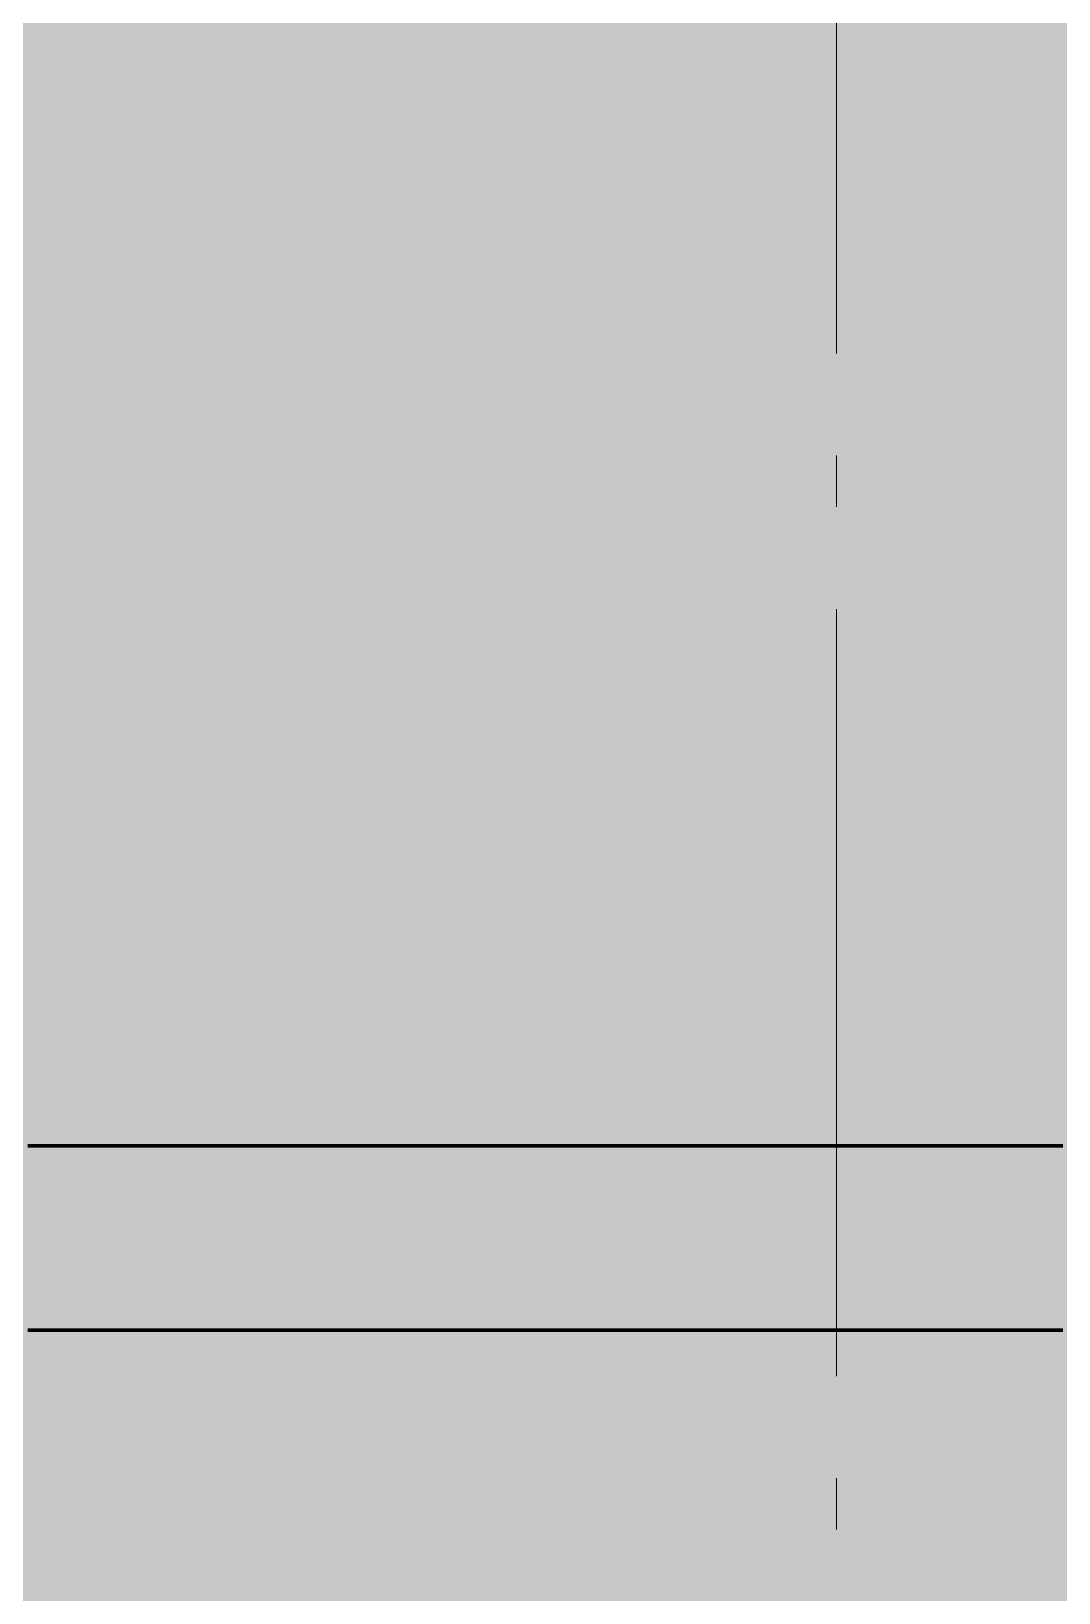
# Model space of a CAD drawing. Header units: millimetres. Extents: x 0 to 2208, y 0 to 420.
# Drawn here: x 1990.62 to 2010.72, y 261.76 to 292.3 of the extents above; entities that cross this region are included whole.
import ezdxf

# ---------------------------------------------------------------- set-up
doc = ezdxf.new("R2010")
doc.units = ezdxf.units.MM
doc.linetypes.add('IRAM-F-TRAZO-PUNTO', pattern=[20, 15, -2, 1, -2])
for name, color, linetype, lineweight in [('01-VISIBLE', 7, 'CONTINUOUS', 70), ('03-EJE', 1, 'IRAM-F-TRAZO-PUNTO', 18), ('13-GRAFICA', 30, 'CONTINUOUS', 18)]:
    doc.layers.add(name, color=color, linetype=linetype, lineweight=lineweight)

msp = doc.modelspace()

# ---------------------------------------------------------------- hatches: boundary and pattern name
at = {"layer": '13-GRAFICA', "true_color": 0xffffff}
h = msp.add_hatch(color=7, dxfattribs=at)
h.dxf.hatch_style = 1
h.paths.add_polyline_path([(1997.673, 270.5), (1987.473, 270.5), (1987.473, 303.8), (1997.773, 303.8), (1997.773, 270.5), (1997.773, 266.9), (1997.773, 260.4), (1987.473, 260.4), (1987.473, 266.9), (1997.673, 266.9)])
h = msp.add_hatch(color=7, dxfattribs=at)
h.dxf.hatch_style = 1
h.paths.add_polyline_path([(2001.773, 303.8), (2001.773, 270.5), (1997.773, 270.5), (1997.773, 303.8)])
h = msp.add_hatch(color=7, dxfattribs=at)
h.dxf.hatch_style = 1
h.paths.add_polyline_path([(2002.173, 303.8), (2002.173, 270.5), (2002.173, 266.9), (2002.173, 260.4), (2001.773, 260.4), (2001.773, 266.9), (2001.773, 270.5), (2001.773, 303.8)])
h = msp.add_hatch(color=7, dxfattribs=at)
h.dxf.hatch_style = 1
h.paths.add_polyline_path([(2006.173, 303.8), (2006.173, 270.5), (2002.173, 270.5), (2002.173, 303.8)])
h = msp.add_hatch(color=7, dxfattribs=at)
h.dxf.hatch_style = 1
h.paths.add_polyline_path([(2006.673, 303.8), (2006.673, 270.5), (2006.673, 266.9), (2006.673, 260.4), (2006.173, 260.4), (2006.173, 266.9), (2006.173, 270.5), (2006.173, 303.8)])
h = msp.add_hatch(color=7, dxfattribs=at)
h.dxf.hatch_style = 1
h.paths.add_polyline_path([(2010.673, 303.8), (2010.673, 270.5), (2006.673, 270.5), (2006.673, 303.8)])
h = msp.add_hatch(color=7, dxfattribs=at)
h.dxf.hatch_style = 1
h.paths.add_polyline_path([(2025.273, 303.8), (2025.273, 270.5), (2011.073, 270.5), (2011.073, 266.9), (2025.273, 266.9), (2025.273, 260.4), (2010.673, 260.4), (2010.673, 266.9), (2010.673, 270.5), (2010.673, 303.8)])
at = {"layer": '13-GRAFICA', "true_color": 0xebebeb}
h = msp.add_hatch(color=7, dxfattribs=at)
h.dxf.hatch_style = 1
h.paths.add_polyline_path([(1997.024, 274.493), (1996.383, 274.493), (1995.757, 274.493), (1995.147, 274.493), (1994.554, 274.493), (1993.979, 274.493), (1993.422, 274.493), (1993.422, 275.273), (1993.422, 276.053), (1993.422, 276.833), (1993.422, 277.613), (1993.422, 278.393), (1993.979, 278.393), (1994.554, 278.393), (1995.147, 278.393), (1995.757, 278.393), (1996.383, 278.393), (1997.024, 278.393), (1997.679, 278.393), (1997.679, 277.613), (1997.679, 276.833), (1997.679, 276.053), (1997.679, 275.273), (1997.679, 274.493)])
h = msp.add_hatch(color=7, dxfattribs=at)
h.dxf.hatch_style = 1
h.paths.add_polyline_path([(2008.227, 274.493), (2007.487, 274.493), (2006.744, 274.493), (2006.002, 274.493), (2005.259, 274.493), (2004.519, 274.493), (2003.781, 274.493), (2003.781, 275.273), (2003.781, 276.053), (2003.781, 276.833), (2003.781, 277.613), (2003.781, 278.393), (2004.519, 278.393), (2005.259, 278.393), (2006.002, 278.393), (2006.744, 278.393), (2007.487, 278.393), (2008.227, 278.393), (2008.965, 278.393), (2008.965, 277.613), (2008.965, 276.833), (2008.965, 276.053), (2008.965, 275.273), (2008.965, 274.493)])
at = {"layer": '13-GRAFICA', "true_color": 0x005eaa}
h = msp.add_hatch(color=7, dxfattribs=at)
h.dxf.hatch_style = 1
h.paths.add_polyline_path([(1994.673, 270.673), (1994.673, 271.44), (1994.673, 272.206), (1994.673, 272.973), (1995.289, 272.973), (1995.923, 272.973), (1996.573, 272.973), (1997.239, 272.973), (1997.92, 272.973), (1998.614, 272.973), (1999.321, 272.973), (1999.321, 272.206), (1999.321, 271.44), (1999.321, 270.673), (1999.321, 270.5), (1997.773, 270.5), (1997.773, 267.607), (1997.673, 267.607), (1997.673, 270.5), (1994.673, 270.5)])
h = msp.add_hatch(color=7, dxfattribs=at)
h.dxf.hatch_style = 1
h.paths.add_polyline_path([(2004.803, 270.673), (2004.803, 271.44), (2004.803, 272.206), (2004.803, 272.973), (2005.568, 272.973), (2006.334, 272.973), (2007.1, 272.973), (2007.865, 272.973), (2008.628, 272.973), (2009.387, 272.973), (2010.142, 272.973), (2010.142, 272.206), (2010.142, 271.44), (2010.142, 270.673), (2010.142, 270.5), (2006.673, 270.5), (2006.673, 267.607), (2006.334, 267.607), (2006.173, 267.607), (2006.173, 270.5), (2004.803, 270.5)])
at = {"layer": '13-GRAFICA', "true_color": 0x009146}
h = msp.add_hatch(color=7, dxfattribs=at)
h.dxf.hatch_style = 1
h.paths.add_polyline_path([(1992.009, 270.936), (1992.258, 271.582), (1992.513, 272.227), (1992.772, 271.582), (1993.037, 270.936), (1993.219, 270.5), (1991.845, 270.5)])
at = {"layer": '13-GRAFICA', "true_color": 0xc81e2d}
h = msp.add_hatch(color=7, dxfattribs=at)
h.dxf.hatch_style = 1
h.paths.add_polyline_path([(2000.071, 270.677), (2000.071, 271.452), (2000.071, 272.227), (2000.807, 272.227), (2001.553, 272.227), (2002.307, 272.227), (2003.068, 272.227), (2003.833, 272.227), (2003.833, 271.452), (2003.833, 270.677), (2003.833, 270.5), (2002.173, 270.5), (2002.173, 268.352), (2001.773, 268.352), (2001.773, 270.5), (2000.071, 270.5)])
at = {"layer": '13-GRAFICA', "true_color": 0x202020}
h = msp.add_hatch(color=7, dxfattribs=at)
h.dxf.hatch_style = 1
h.paths.add_polyline_path([(1997.673, 270.5), (1997.673, 266.9), (1986.373, 266.9), (1986.373, 270.5)])
h = msp.add_hatch(color=7, dxfattribs=at)
h.dxf.hatch_style = 1
h.paths.add_polyline_path([(2001.773, 270.5), (2001.773, 266.9), (1997.773, 266.9), (1997.773, 270.5)])
h = msp.add_hatch(color=7, dxfattribs=at)
h.dxf.hatch_style = 1
h.paths.add_polyline_path([(2006.173, 270.5), (2006.173, 266.9), (2002.173, 266.9), (2002.173, 270.5)])
h = msp.add_hatch(color=7, dxfattribs=at)
h.dxf.hatch_style = 1
h.paths.add_polyline_path([(2010.673, 266.9), (2006.673, 266.9), (2006.673, 270.5), (2010.673, 270.5)])
at = {"layer": '13-GRAFICA', "true_color": 0xc81e2d}
h = msp.add_hatch(color=7, dxfattribs=at)
h.dxf.hatch_style = 1
h.paths.add_polyline_path([(2021.856, 266.539), (2021.856, 265.759), (2021.383, 265.759), (2020.884, 265.759), (2020.36, 265.759), (2019.813, 265.759), (2019.244, 265.759), (2018.653, 265.759), (2018.041, 265.759), (2017.41, 265.759), (2016.76, 265.759), (2016.093, 265.759), (2015.409, 265.759), (2014.711, 265.759), (2013.998, 265.759), (2013.272, 265.759), (2012.535, 265.759), (2011.788, 265.759), (2011.031, 265.759), (2010.267, 265.759), (2009.496, 265.759), (2008.72, 265.759), (2007.94, 265.759), (2007.157, 265.759), (2006.373, 265.759), (2005.589, 265.759), (2004.806, 265.759), (2004.026, 265.759), (2003.25, 265.759), (2002.479, 265.759), (2001.715, 265.759), (2000.958, 265.759), (2000.211, 265.759), (1999.474, 265.759), (1998.748, 265.759), (1998.035, 265.759), (1997.337, 265.759), (1996.653, 265.759), (1995.986, 265.759), (1995.336, 265.759), (1994.705, 265.759), (1994.093, 265.759), (1993.502, 265.759), (1992.933, 265.759), (1992.386, 265.759), (1991.862, 265.759), (1991.363, 265.759), (1990.89, 265.759), (1990.89, 266.539), (1990.89, 266.9), (1997.673, 266.9), (1997.673, 267.319), (1997.773, 267.319), (1997.773, 266.9), (2001.773, 266.9), (2001.773, 267.319), (2002.173, 267.319), (2002.173, 266.9), (2006.173, 266.9), (2006.173, 267.319), (2006.373, 267.319), (2006.673, 267.319), (2006.673, 266.9), (2010.673, 266.9), (2010.673, 267.319), (2011.031, 267.319), (2011.073, 267.319), (2011.073, 266.9), (2021.856, 266.9)])
at = {"layer": '13-GRAFICA', "true_color": 0xffffff}
h = msp.add_hatch(color=7, dxfattribs=at)
h.dxf.hatch_style = 1
h.paths.add_polyline_path([(1997.773, 260.4), (1997.773, 266.9), (2001.773, 266.9), (2001.773, 260.4)])
h = msp.add_hatch(color=7, dxfattribs=at)
h.dxf.hatch_style = 1
h.paths.add_polyline_path([(2002.173, 260.4), (2002.173, 266.9), (2006.173, 266.9), (2006.173, 260.4)])
h = msp.add_hatch(color=7, dxfattribs=at)
h.dxf.hatch_style = 1
h.paths.add_polyline_path([(2006.673, 260.4), (2006.673, 266.9), (2010.673, 266.9), (2010.673, 260.4)])
at = {"layer": '13-GRAFICA', "true_color": 0x005eaa}
h = msp.add_hatch(color=7, dxfattribs=at)
h.dxf.hatch_style = 1
h.paths.add_polyline_path([(1994.697, 263.265), (1994.69, 263.174), (1994.678, 263.084), (1994.662, 262.995), (1994.641, 262.908), (1994.615, 262.822), (1994.586, 262.739), (1994.552, 262.659), (1994.514, 262.581), (1994.472, 262.507), (1994.427, 262.436), (1994.378, 262.37), (1994.326, 262.307), (1994.272, 262.249), (1994.214, 262.196), (1994.154, 262.148), (1994.093, 262.105), (1994.029, 262.067), (1993.964, 262.035), (1993.897, 262.009), (1993.83, 261.988), (1993.762, 261.973), (1993.694, 261.964), (1993.626, 261.961), (1993.558, 261.964), (1993.491, 261.973), (1993.424, 261.988), (1993.359, 262.009), (1993.295, 262.035), (1993.233, 262.067), (1993.172, 262.105), (1993.114, 262.148), (1993.058, 262.196), (1993.005, 262.249), (1992.955, 262.307), (1992.907, 262.37), (1992.863, 262.436), (1992.822, 262.507), (1992.785, 262.581), (1992.751, 262.659), (1992.72, 262.739), (1992.694, 262.822), (1992.672, 262.908), (1992.653, 262.995), (1992.639, 263.084), (1992.628, 263.174), (1992.622, 263.265), (1992.62, 263.356), (1992.622, 263.447), (1992.628, 263.538), (1992.639, 263.628), (1992.653, 263.717), (1992.672, 263.805), (1992.694, 263.89), (1992.72, 263.973), (1992.751, 264.054), (1992.785, 264.131), (1992.822, 264.205), (1992.863, 264.276), (1992.907, 264.343), (1992.955, 264.405), (1993.005, 264.463), (1993.058, 264.516), (1993.114, 264.564), (1993.172, 264.607), (1993.233, 264.645), (1993.295, 264.677), (1993.359, 264.704), (1993.424, 264.724), (1993.491, 264.739), (1993.558, 264.748), (1993.626, 264.751), (1993.694, 264.748), (1993.762, 264.739), (1993.83, 264.724), (1993.897, 264.704), (1993.964, 264.677), (1994.029, 264.645), (1994.093, 264.607), (1994.154, 264.564), (1994.214, 264.516), (1994.272, 264.463), (1994.326, 264.405), (1994.378, 264.343), (1994.427, 264.276), (1994.472, 264.205), (1994.514, 264.131), (1994.552, 264.054), (1994.586, 263.973), (1994.615, 263.89), (1994.641, 263.805), (1994.662, 263.717), (1994.678, 263.628), (1994.69, 263.538), (1994.697, 263.447), (1994.699, 263.356)])
at = {"layer": '13-GRAFICA', "true_color": 0x009146}
h = msp.add_hatch(color=7, dxfattribs=at)
h.dxf.hatch_style = 1
h.paths.add_polyline_path([(2000.869, 263.265), (2000.86, 263.174), (2000.846, 263.084), (2000.826, 262.995), (2000.801, 262.908), (2000.77, 262.822), (2000.734, 262.739), (2000.693, 262.659), (2000.647, 262.581), (2000.596, 262.507), (2000.541, 262.436), (2000.482, 262.37), (2000.418, 262.307), (2000.351, 262.249), (2000.281, 262.196), (2000.207, 262.148), (2000.131, 262.105), (2000.053, 262.067), (1999.972, 262.035), (1999.89, 262.009), (1999.806, 261.988), (1999.722, 261.973), (1999.637, 261.964), (1999.551, 261.961), (1999.466, 261.964), (1999.382, 261.973), (1999.298, 261.988), (1999.215, 262.009), (1999.134, 262.035), (1999.055, 262.067), (1998.979, 262.105), (1998.904, 262.148), (1998.833, 262.196), (1998.765, 262.249), (1998.7, 262.307), (1998.639, 262.37), (1998.582, 262.436), (1998.529, 262.507), (1998.481, 262.581), (1998.437, 262.659), (1998.398, 262.739), (1998.364, 262.822), (1998.334, 262.908), (1998.31, 262.995), (1998.292, 263.084), (1998.278, 263.174), (1998.27, 263.265), (1998.267, 263.356), (1998.27, 263.447), (1998.278, 263.538), (1998.292, 263.628), (1998.31, 263.717), (1998.334, 263.805), (1998.364, 263.89), (1998.398, 263.973), (1998.437, 264.054), (1998.481, 264.131), (1998.529, 264.205), (1998.582, 264.276), (1998.639, 264.343), (1998.7, 264.405), (1998.765, 264.463), (1998.833, 264.516), (1998.904, 264.564), (1998.979, 264.607), (1999.055, 264.645), (1999.134, 264.677), (1999.215, 264.704), (1999.298, 264.724), (1999.382, 264.739), (1999.466, 264.748), (1999.551, 264.751), (1999.637, 264.748), (1999.722, 264.739), (1999.806, 264.724), (1999.89, 264.704), (1999.972, 264.677), (2000.053, 264.645), (2000.131, 264.607), (2000.207, 264.564), (2000.281, 264.516), (2000.351, 264.463), (2000.418, 264.405), (2000.482, 264.343), (2000.541, 264.276), (2000.596, 264.205), (2000.647, 264.131), (2000.693, 264.054), (2000.734, 263.973), (2000.77, 263.89), (2000.801, 263.805), (2000.826, 263.717), (2000.846, 263.628), (2000.86, 263.538), (2000.869, 263.447), (2000.872, 263.356)])
at = {"layer": '13-GRAFICA', "true_color": 0xffd200}
h = msp.add_hatch(color=7, dxfattribs=at)
h.dxf.hatch_style = 1
h.paths.add_polyline_path([(2007.764, 263.265), (2007.755, 263.174), (2007.74, 263.084), (2007.719, 262.995), (2007.693, 262.908), (2007.661, 262.822), (2007.623, 262.739), (2007.58, 262.659), (2007.532, 262.581), (2007.479, 262.507), (2007.421, 262.436), (2007.359, 262.37), (2007.292, 262.307), (2007.222, 262.249), (2007.148, 262.196), (2007.07, 262.148), (2006.99, 262.105), (2006.907, 262.067), (2006.821, 262.035), (2006.734, 262.009), (2006.645, 261.988), (2006.555, 261.973), (2006.464, 261.964), (2006.373, 261.961), (2006.282, 261.964), (2006.191, 261.973), (2006.101, 261.988), (2006.012, 262.009), (2005.925, 262.035), (2005.839, 262.067), (2005.756, 262.105), (2005.676, 262.148), (2005.598, 262.196), (2005.524, 262.249), (2005.454, 262.307), (2005.387, 262.37), (2005.325, 262.436), (2005.267, 262.507), (2005.214, 262.581), (2005.166, 262.659), (2005.123, 262.739), (2005.085, 262.822), (2005.053, 262.908), (2005.027, 262.995), (2005.006, 263.084), (2004.991, 263.174), (2004.982, 263.265), (2004.979, 263.356), (2004.982, 263.447), (2004.991, 263.538), (2005.006, 263.628), (2005.027, 263.717), (2005.053, 263.805), (2005.085, 263.89), (2005.123, 263.973), (2005.166, 264.054), (2005.214, 264.131), (2005.267, 264.205), (2005.325, 264.276), (2005.387, 264.343), (2005.454, 264.405), (2005.524, 264.463), (2005.598, 264.516), (2005.676, 264.564), (2005.756, 264.607), (2005.839, 264.645), (2005.925, 264.677), (2006.012, 264.704), (2006.101, 264.724), (2006.191, 264.739), (2006.282, 264.748), (2006.373, 264.751), (2006.464, 264.748), (2006.555, 264.739), (2006.645, 264.724), (2006.734, 264.704), (2006.821, 264.677), (2006.907, 264.645), (2006.99, 264.607), (2007.07, 264.564), (2007.148, 264.516), (2007.222, 264.463), (2007.292, 264.405), (2007.359, 264.343), (2007.421, 264.276), (2007.479, 264.205), (2007.532, 264.131), (2007.58, 264.054), (2007.623, 263.973), (2007.661, 263.89), (2007.693, 263.805), (2007.719, 263.717), (2007.74, 263.628), (2007.755, 263.538), (2007.764, 263.447), (2007.767, 263.356)])

# ---------------------------------------------------------------- linework, layer by layer
at = {"layer": '01-VISIBLE'}
for points in [[(1990.558, 270.5), (1990.658, 270.5), (1990.758, 270.5), (1990.858, 270.5), (1990.959, 270.5), (1991.059, 270.5), (1991.159, 270.5), (1991.259, 270.5), (1991.359, 270.5), (1991.46, 270.5), (1991.56, 270.5), (1991.66, 270.5), (1991.76, 270.5), (1991.861, 270.5), (1991.961, 270.5), (1992.061, 270.5), (1992.161, 270.5), (1992.261, 270.5), (1992.362, 270.5), (1992.462, 270.5), (1992.562, 270.5), (1992.662, 270.5), (1992.762, 270.5), (1992.863, 270.5), (1992.963, 270.5), (1993.063, 270.5), (1993.163, 270.5), (1993.264, 270.5), (1993.364, 270.5), (1993.464, 270.5), (1993.564, 270.5), (1993.664, 270.5), (1993.765, 270.5), (1993.865, 270.5), (1993.965, 270.5), (1994.065, 270.5), (1994.165, 270.5), (1994.266, 270.5), (1994.366, 270.5), (1994.466, 270.5), (1994.566, 270.5), (1994.667, 270.5), (1994.767, 270.5), (1994.867, 270.5), (1994.967, 270.5), (1995.067, 270.5), (1995.168, 270.5), (1995.268, 270.5), (1995.368, 270.5), (1995.468, 270.5), (1995.568, 270.5), (1995.669, 270.5), (1995.769, 270.5), (1995.869, 270.5), (1995.969, 270.5), (1996.07, 270.5), (1996.17, 270.5), (1996.27, 270.5), (1996.37, 270.5), (1996.47, 270.5), (1996.571, 270.5), (1996.671, 270.5), (1996.771, 270.5), (1996.871, 270.5), (1996.971, 270.5), (1997.072, 270.5), (1997.172, 270.5), (1997.272, 270.5), (1997.372, 270.5), (1997.473, 270.5), (1997.573, 270.5), (1997.673, 270.5), (1997.773, 270.5), (1997.873, 270.5), (1997.974, 270.5), (1998.074, 270.5), (1998.174, 270.5), (1998.274, 270.5), (1998.374, 270.5), (1998.475, 270.5), (1998.575, 270.5), (1998.675, 270.5), (1998.775, 270.5), (1998.876, 270.5), (1998.976, 270.5), (1999.076, 270.5), (1999.176, 270.5), (1999.276, 270.5), (1999.377, 270.5), (1999.477, 270.5), (1999.577, 270.5), (1999.677, 270.5), (1999.777, 270.5), (1999.878, 270.5), (1999.978, 270.5), (2000.078, 270.5), (2000.178, 270.5), (2000.279, 270.5), (2000.379, 270.5), (2000.479, 270.5), (2000.579, 270.5), (2000.679, 270.5), (2000.78, 270.5), (2000.88, 270.5), (2000.98, 270.5), (2001.08, 270.5), (2001.18, 270.5), (2001.281, 270.5), (2001.381, 270.5), (2001.481, 270.5), (2001.581, 270.5), (2001.682, 270.5), (2001.782, 270.5), (2001.882, 270.5), (2001.982, 270.5), (2002.082, 270.5), (2002.183, 270.5), (2002.283, 270.5), (2002.383, 270.5), (2002.483, 270.5), (2002.583, 270.5), (2002.684, 270.5), (2002.784, 270.5), (2002.884, 270.5), (2002.984, 270.5), (2003.085, 270.5), (2003.185, 270.5), (2003.285, 270.5), (2003.385, 270.5), (2003.485, 270.5), (2003.586, 270.5), (2003.686, 270.5), (2003.786, 270.5), (2003.886, 270.5), (2003.986, 270.5), (2004.087, 270.5), (2004.187, 270.5), (2004.287, 270.5), (2004.387, 270.5), (2004.488, 270.5), (2004.588, 270.5), (2004.688, 270.5), (2004.788, 270.5), (2004.888, 270.5), (2004.989, 270.5), (2005.089, 270.5), (2005.189, 270.5), (2005.289, 270.5), (2005.389, 270.5), (2005.49, 270.5), (2005.59, 270.5), (2005.69, 270.5), (2005.79, 270.5), (2005.891, 270.5), (2005.991, 270.5), (2006.091, 270.5), (2006.191, 270.5), (2006.291, 270.5), (2006.392, 270.5), (2006.492, 270.5), (2006.592, 270.5), (2006.692, 270.5), (2006.792, 270.5), (2006.893, 270.5), (2006.993, 270.5), (2007.093, 270.5), (2007.193, 270.5), (2007.294, 270.5), (2007.394, 270.5), (2007.494, 270.5), (2007.594, 270.5), (2007.694, 270.5), (2007.795, 270.5), (2007.895, 270.5), (2007.995, 270.5), (2008.095, 270.5), (2008.195, 270.5), (2008.296, 270.5), (2008.396, 270.5), (2008.496, 270.5), (2008.596, 270.5), (2008.697, 270.5), (2008.797, 270.5), (2008.897, 270.5), (2008.997, 270.5), (2009.097, 270.5), (2009.198, 270.5), (2009.298, 270.5), (2009.398, 270.5), (2009.498, 270.5), (2009.598, 270.5), (2009.699, 270.5), (2009.799, 270.5), (2009.899, 270.5), (2009.999, 270.5), (2010.1, 270.5), (2010.2, 270.5), (2010.3, 270.5), (2010.4, 270.5), (2010.5, 270.5), (2010.601, 270.5), (2010.701, 270.5), (2010.801, 270.5)], [(1990.558, 266.9), (1990.658, 266.9), (1990.758, 266.9), (1990.858, 266.9), (1990.959, 266.9), (1991.059, 266.9), (1991.159, 266.9), (1991.259, 266.9), (1991.359, 266.9), (1991.46, 266.9), (1991.56, 266.9), (1991.66, 266.9), (1991.76, 266.9), (1991.861, 266.9), (1991.961, 266.9), (1992.061, 266.9), (1992.161, 266.9), (1992.261, 266.9), (1992.362, 266.9), (1992.462, 266.9), (1992.562, 266.9), (1992.662, 266.9), (1992.762, 266.9), (1992.863, 266.9), (1992.963, 266.9), (1993.063, 266.9), (1993.163, 266.9), (1993.264, 266.9), (1993.364, 266.9), (1993.464, 266.9), (1993.564, 266.9), (1993.664, 266.9), (1993.765, 266.9), (1993.865, 266.9), (1993.965, 266.9), (1994.065, 266.9), (1994.165, 266.9), (1994.266, 266.9), (1994.366, 266.9), (1994.466, 266.9), (1994.566, 266.9), (1994.667, 266.9), (1994.767, 266.9), (1994.867, 266.9), (1994.967, 266.9), (1995.067, 266.9), (1995.168, 266.9), (1995.268, 266.9), (1995.368, 266.9), (1995.468, 266.9), (1995.568, 266.9), (1995.669, 266.9), (1995.769, 266.9), (1995.869, 266.9), (1995.969, 266.9), (1996.07, 266.9), (1996.17, 266.9), (1996.27, 266.9), (1996.37, 266.9), (1996.47, 266.9), (1996.571, 266.9), (1996.671, 266.9), (1996.771, 266.9), (1996.871, 266.9), (1996.971, 266.9), (1997.072, 266.9), (1997.172, 266.9), (1997.272, 266.9), (1997.372, 266.9), (1997.473, 266.9), (1997.573, 266.9), (1997.673, 266.9), (1997.773, 266.9), (1997.873, 266.9), (1997.974, 266.9), (1998.074, 266.9), (1998.174, 266.9), (1998.274, 266.9), (1998.374, 266.9), (1998.475, 266.9), (1998.575, 266.9), (1998.675, 266.9), (1998.775, 266.9), (1998.876, 266.9), (1998.976, 266.9), (1999.076, 266.9), (1999.176, 266.9), (1999.276, 266.9), (1999.377, 266.9), (1999.477, 266.9), (1999.577, 266.9), (1999.677, 266.9), (1999.777, 266.9), (1999.878, 266.9), (1999.978, 266.9), (2000.078, 266.9), (2000.178, 266.9), (2000.279, 266.9), (2000.379, 266.9), (2000.479, 266.9), (2000.579, 266.9), (2000.679, 266.9), (2000.78, 266.9), (2000.88, 266.9), (2000.98, 266.9), (2001.08, 266.9), (2001.18, 266.9), (2001.281, 266.9), (2001.381, 266.9), (2001.481, 266.9), (2001.581, 266.9), (2001.682, 266.9), (2001.782, 266.9), (2001.882, 266.9), (2001.982, 266.9), (2002.082, 266.9), (2002.183, 266.9), (2002.283, 266.9), (2002.383, 266.9), (2002.483, 266.9), (2002.583, 266.9), (2002.684, 266.9), (2002.784, 266.9), (2002.884, 266.9), (2002.984, 266.9), (2003.085, 266.9), (2003.185, 266.9), (2003.285, 266.9), (2003.385, 266.9), (2003.485, 266.9), (2003.586, 266.9), (2003.686, 266.9), (2003.786, 266.9), (2003.886, 266.9), (2003.986, 266.9), (2004.087, 266.9), (2004.187, 266.9), (2004.287, 266.9), (2004.387, 266.9), (2004.488, 266.9), (2004.588, 266.9), (2004.688, 266.9), (2004.788, 266.9), (2004.888, 266.9), (2004.989, 266.9), (2005.089, 266.9), (2005.189, 266.9), (2005.289, 266.9), (2005.389, 266.9), (2005.49, 266.9), (2005.59, 266.9), (2005.69, 266.9), (2005.79, 266.9), (2005.891, 266.9), (2005.991, 266.9), (2006.091, 266.9), (2006.191, 266.9), (2006.291, 266.9), (2006.392, 266.9), (2006.492, 266.9), (2006.592, 266.9), (2006.692, 266.9), (2006.792, 266.9), (2006.893, 266.9), (2006.993, 266.9), (2007.093, 266.9), (2007.193, 266.9), (2007.294, 266.9), (2007.394, 266.9), (2007.494, 266.9), (2007.594, 266.9), (2007.694, 266.9), (2007.795, 266.9), (2007.895, 266.9), (2007.995, 266.9), (2008.095, 266.9), (2008.195, 266.9), (2008.296, 266.9), (2008.396, 266.9), (2008.496, 266.9), (2008.596, 266.9), (2008.697, 266.9), (2008.797, 266.9), (2008.897, 266.9), (2008.997, 266.9), (2009.097, 266.9), (2009.198, 266.9), (2009.298, 266.9), (2009.398, 266.9), (2009.498, 266.9), (2009.598, 266.9), (2009.699, 266.9), (2009.799, 266.9), (2009.899, 266.9), (2009.999, 266.9), (2010.1, 266.9), (2010.2, 266.9), (2010.3, 266.9), (2010.4, 266.9), (2010.5, 266.9), (2010.601, 266.9), (2010.701, 266.9), (2010.801, 266.9)]]:
    msp.add_lwpolyline(points, dxfattribs=at)
at = {"layer": '03-EJE'}
msp.add_line((2006.373, 226), (2006.373, 306.803), dxfattribs=at)

doc.saveas('drawing.dxf')
